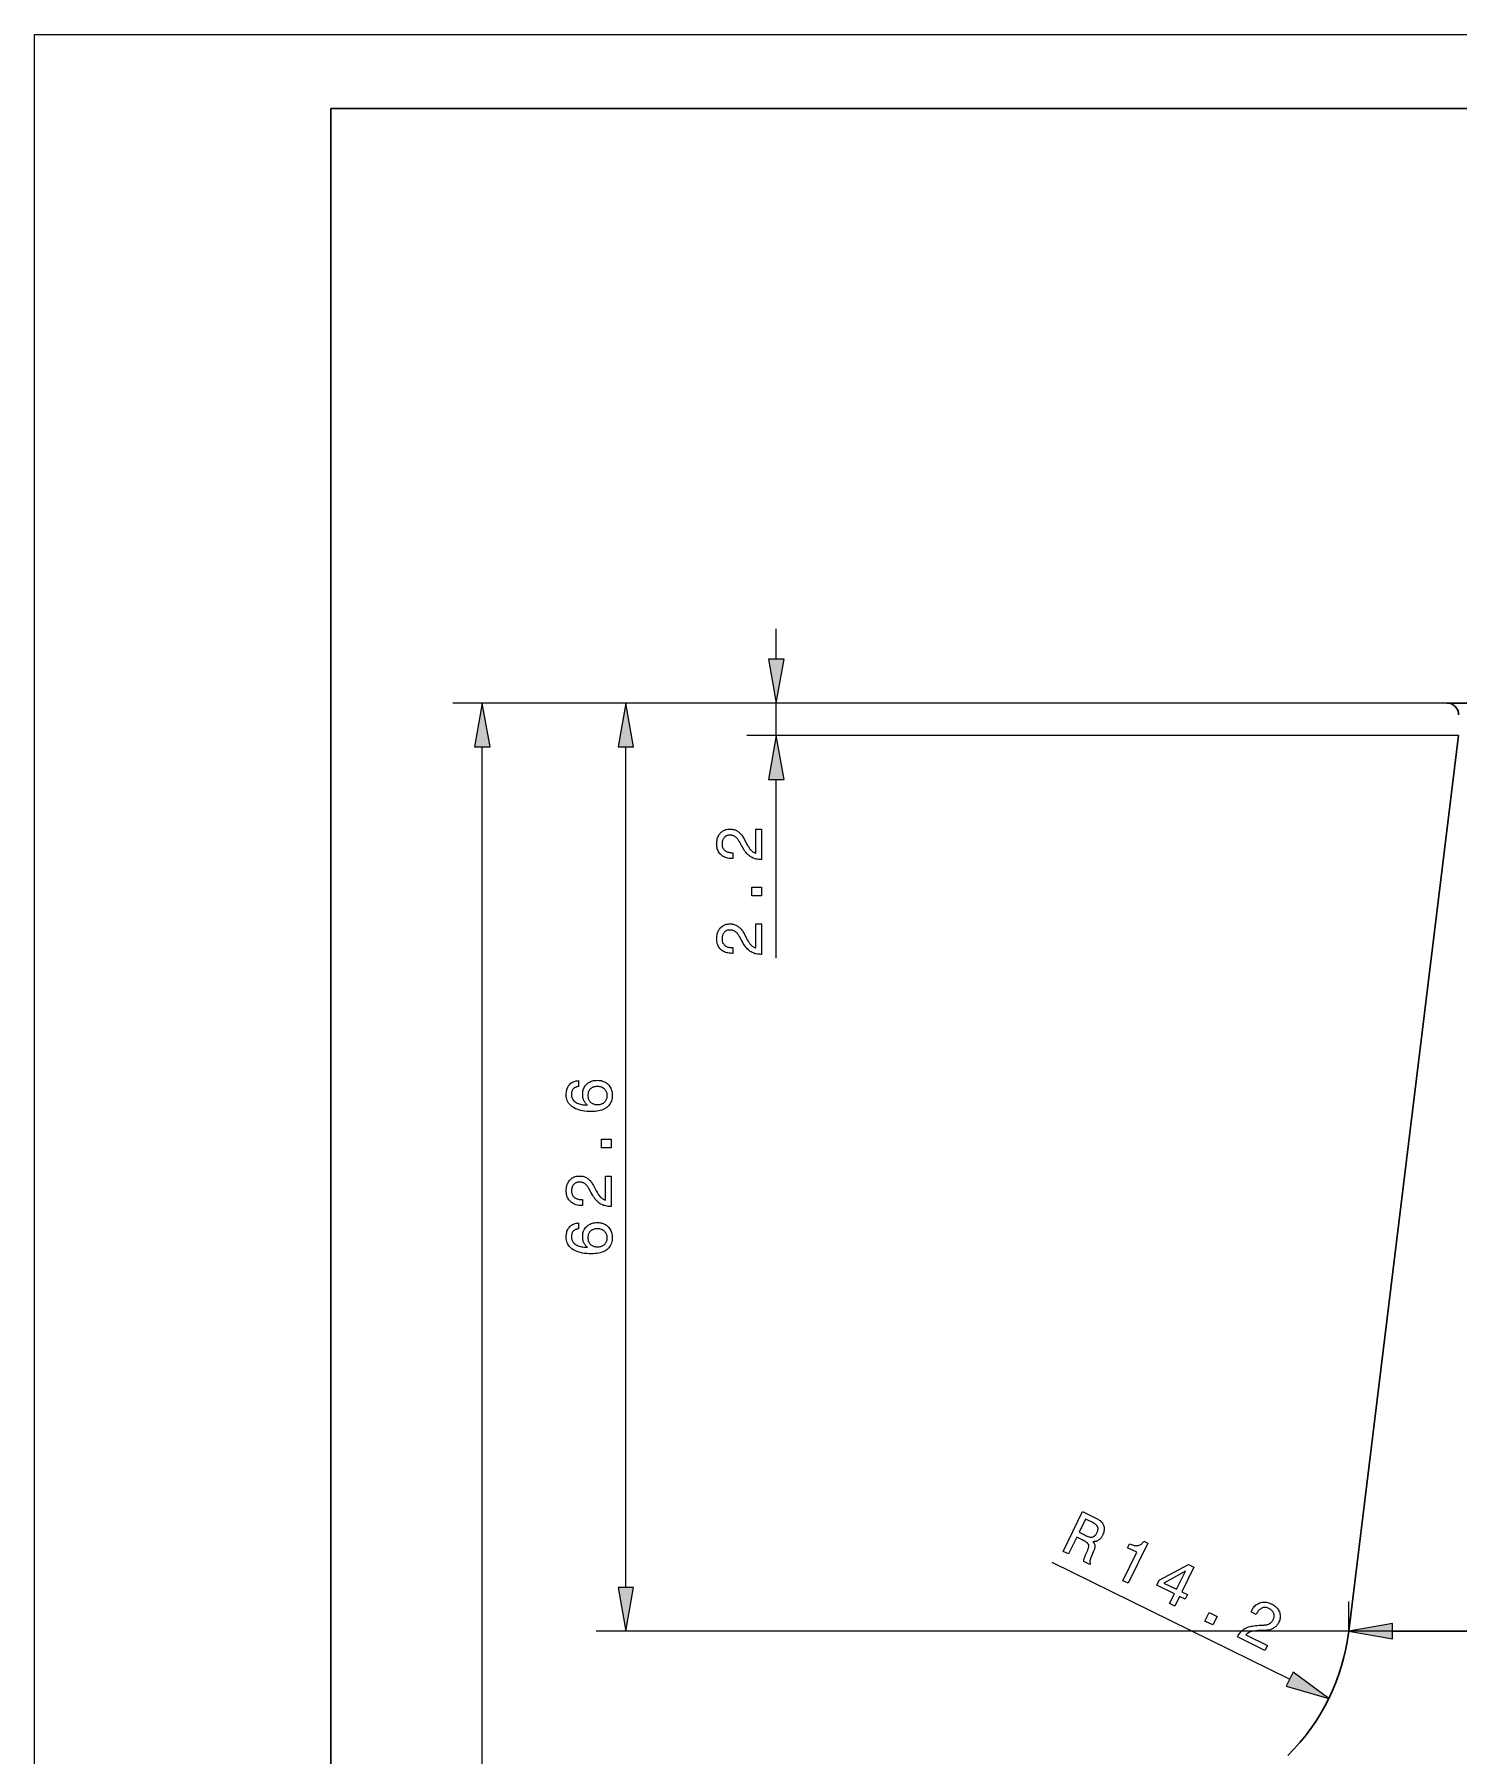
# Model space of a CAD drawing. Extents: x 0 to 297, y 0 to 420.
# Drawn here: x 0 to 96.1, y 303.9 to 420 of the extents above; entities that cross this region are included whole.
import ezdxf

# ---------------------------------------------------------------- set-up
doc = ezdxf.new("R2010")
doc.units = 0

msp = doc.modelspace()

# ---------------------------------------------------------------- linework, layer by layer
at = {"color": 7, "lineweight": 13}
for p, q in [((0, 0), (0, 420)), ((0, 420), (297, 420)), ((95.26, 374.91), (28.21, 374.91)), ((95.26, 374.91), (37.89, 374.91)), ((95.26, 374.91), (48.04, 374.91)), ((96.06, 372.71), (48.04, 372.71)), ((30.21, 131.16), (30.21, 371.95)), ((39.89, 315.26), (39.89, 371.95)), ((88.66, 312.31), (37.89, 312.31)), ((126.21, 312.31), (88.66, 312.31)), ((91.61, 312.31), (125.7, 312.31))]:
    msp.add_line(p, q, dxfattribs=at)
at = {"color": 7, "lineweight": 30}
for p, q in [((20, 5), (20, 415)), ((20, 415), (292, 415)), ((122.06, 374.91), (95.26, 374.91)), ((96.06, 372.71), (88.66, 312.31))]:
    msp.add_line(p, q, dxfattribs=at)
at = {"color": 7, "lineweight": 13, "ltscale": 0.051139}
msp.add_line((50.04, 377.86), (50.04, 379.91), dxfattribs=at)
at = {"color": 7, "lineweight": 13, "ltscale": 0.055}
msp.add_line((50.04, 372.71), (50.04, 374.91), dxfattribs=at)
at = {"color": 7, "lineweight": 13, "ltscale": 0.301181}
msp.add_line((50.04, 357.71), (50.04, 369.75), dxfattribs=at)
at = {"color": 7, "lineweight": 13, "ltscale": 0.44607}
msp.add_line((84.66, 309.08), (68.64, 316.94), dxfattribs=at)
at = {"color": 7, "lineweight": 13, "ltscale": 0.050047}
msp.add_line((88.66, 312.31), (88.66, 314.31), dxfattribs=at)
at = {"color": 7, "lineweight": 13}
for points in [[(49.51, 377.86), (50.04, 374.91), (50.56, 377.86)], [(30.73, 371.95), (30.21, 374.91), (29.68, 371.95)], [(40.41, 371.95), (39.89, 374.91), (39.37, 371.95)], [(50.56, 369.75), (50.04, 372.71), (49.51, 369.75)], [(49.04, 364.35), (49.02, 364.35), (48.94, 364.35), (48.85, 364.36), (48.77, 364.37), (48.69, 364.38), (48.61, 364.4), (48.54, 364.42), (48.47, 364.45), (48.41, 364.48), (48.34, 364.52), (48.28, 364.56), (48.22, 364.6), (48.16, 364.65), (48.1, 364.71), (48.04, 364.77), (47.98, 364.85), (47.92, 364.92), (47.86, 365.01), (47.81, 365.1), (47.75, 365.2), (47.69, 365.3), (47.55, 365.56), (47.52, 365.6), (47.5, 365.64), (47.47, 365.68), (47.45, 365.72), (47.42, 365.76), (47.39, 365.79), (47.36, 365.82), (47.33, 365.85), (47.3, 365.87), (47.27, 365.89), (47.24, 365.91), (47.21, 365.93), (47.17, 365.95), (47.14, 365.96), (47.1, 365.97), (47.06, 365.98), (47.03, 365.99), (46.99, 365.99), (46.95, 366), (46.91, 366), (46.86, 366), (46.81, 365.99), (46.77, 365.98), (46.73, 365.97), (46.69, 365.96), (46.65, 365.94), (46.62, 365.92), (46.58, 365.89), (46.55, 365.87), (46.52, 365.83), (46.49, 365.8), (46.47, 365.76), (46.45, 365.73), (46.43, 365.69), (46.41, 365.64), (46.4, 365.6), (46.39, 365.55), (46.38, 365.5), (46.38, 365.45), (46.38, 365.4), (46.38, 365.34), (46.38, 365.29), (46.39, 365.24), (46.4, 365.2), (46.42, 365.15), (46.44, 365.11), (46.47, 365.07), (46.49, 365.04), (46.53, 365), (46.56, 364.97), (46.6, 364.94), (46.64, 364.91), (46.68, 364.89), (46.73, 364.87), (46.78, 364.85), (46.83, 364.84), (46.89, 364.83), (46.95, 364.82), (47.01, 364.81), (47.07, 364.81), (47.11, 364.81), (47.11, 364.42), (47.05, 364.42), (46.95, 364.42), (46.86, 364.43), (46.78, 364.44), (46.7, 364.46), (46.62, 364.49), (46.55, 364.52), (46.48, 364.55), (46.41, 364.59), (46.35, 364.64), (46.29, 364.69), (46.24, 364.74), (46.19, 364.8), (46.15, 364.87), (46.12, 364.94), (46.09, 365.01), (46.06, 365.08), (46.04, 365.16), (46.03, 365.24), (46.02, 365.33), (46.02, 365.42), (46.02, 365.51), (46.03, 365.59), (46.04, 365.67), (46.06, 365.75), (46.08, 365.82), (46.11, 365.89), (46.14, 365.96), (46.17, 366.02), (46.22, 366.08), (46.26, 366.14), (46.31, 366.19), (46.37, 366.23), (46.43, 366.28), (46.49, 366.31), (46.55, 366.34), (46.61, 366.37), (46.68, 366.38), (46.76, 366.4), (46.83, 366.41), (46.91, 366.41), (46.97, 366.41), (47.03, 366.4), (47.09, 366.39), (47.15, 366.38), (47.2, 366.37), (47.25, 366.35), (47.31, 366.33), (47.36, 366.31), (47.41, 366.28), (47.45, 366.25), (47.5, 366.22), (47.54, 366.18), (47.59, 366.14), (47.63, 366.09), (47.67, 366.05), (47.71, 366), (47.75, 365.94), (47.79, 365.88), (47.82, 365.82), (47.86, 365.76), (47.99, 365.51), (48.02, 365.44), (48.06, 365.37), (48.1, 365.31), (48.13, 365.25), (48.16, 365.2), (48.2, 365.15), (48.23, 365.1), (48.26, 365.06), (48.29, 365.02), (48.33, 364.99), (48.36, 364.96), (48.39, 364.93), (48.42, 364.9), (48.45, 364.88), (48.49, 364.86), (48.52, 364.84), (48.56, 364.82), (48.59, 364.81), (48.63, 364.79), (48.66, 364.78), (48.66, 366.41), (49.04, 366.41)], [(49.04, 361.91), (48.39, 361.91), (48.39, 362.5), (49.04, 362.5)], [(49.04, 357.95), (49.02, 357.95), (48.94, 357.96), (48.85, 357.96), (48.77, 357.97), (48.69, 357.99), (48.61, 358), (48.54, 358.03), (48.47, 358.05), (48.41, 358.09), (48.34, 358.12), (48.28, 358.16), (48.22, 358.2), (48.16, 358.26), (48.1, 358.31), (48.04, 358.38), (47.98, 358.45), (47.92, 358.53), (47.86, 358.61), (47.81, 358.7), (47.75, 358.8), (47.69, 358.91), (47.55, 359.16), (47.52, 359.21), (47.5, 359.25), (47.47, 359.29), (47.45, 359.33), (47.42, 359.36), (47.39, 359.39), (47.36, 359.42), (47.33, 359.45), (47.3, 359.47), (47.27, 359.5), (47.24, 359.52), (47.21, 359.53), (47.17, 359.55), (47.14, 359.56), (47.1, 359.58), (47.06, 359.58), (47.03, 359.59), (46.99, 359.6), (46.95, 359.6), (46.91, 359.6), (46.86, 359.6), (46.81, 359.6), (46.77, 359.59), (46.73, 359.58), (46.69, 359.56), (46.65, 359.54), (46.62, 359.52), (46.58, 359.5), (46.55, 359.47), (46.52, 359.44), (46.49, 359.4), (46.47, 359.37), (46.45, 359.33), (46.43, 359.29), (46.41, 359.25), (46.4, 359.2), (46.39, 359.16), (46.38, 359.11), (46.38, 359.05), (46.38, 359), (46.38, 358.95), (46.38, 358.9), (46.39, 358.85), (46.4, 358.8), (46.42, 358.76), (46.44, 358.72), (46.47, 358.68), (46.49, 358.64), (46.53, 358.6), (46.56, 358.57), (46.6, 358.54), (46.64, 358.52), (46.68, 358.49), (46.73, 358.47), (46.78, 358.45), (46.83, 358.44), (46.89, 358.43), (46.95, 358.42), (47.01, 358.42), (47.07, 358.41), (47.11, 358.41), (47.11, 358.02), (47.05, 358.02), (46.95, 358.03), (46.86, 358.03), (46.78, 358.05), (46.7, 358.07), (46.62, 358.09), (46.55, 358.12), (46.48, 358.15), (46.41, 358.2), (46.35, 358.24), (46.29, 358.29), (46.24, 358.35), (46.19, 358.41), (46.15, 358.47), (46.12, 358.54), (46.09, 358.61), (46.06, 358.69), (46.04, 358.76), (46.03, 358.85), (46.02, 358.93), (46.02, 359.02), (46.02, 359.11), (46.03, 359.19), (46.04, 359.27), (46.06, 359.35), (46.08, 359.42), (46.11, 359.49), (46.14, 359.56), (46.17, 359.62), (46.22, 359.68), (46.26, 359.74), (46.31, 359.79), (46.37, 359.84), (46.43, 359.88), (46.49, 359.91), (46.55, 359.94), (46.61, 359.97), (46.68, 359.99), (46.76, 360), (46.83, 360.01), (46.91, 360.01), (46.97, 360.01), (47.03, 360.01), (47.09, 360), (47.15, 359.99), (47.2, 359.97), (47.25, 359.96), (47.31, 359.93), (47.36, 359.91), (47.41, 359.88), (47.45, 359.85), (47.5, 359.82), (47.54, 359.78), (47.59, 359.74), (47.63, 359.7), (47.67, 359.65), (47.71, 359.6), (47.75, 359.55), (47.79, 359.49), (47.82, 359.43), (47.86, 359.36), (47.99, 359.11), (48.02, 359.04), (48.06, 358.97), (48.1, 358.91), (48.13, 358.85), (48.16, 358.8), (48.2, 358.75), (48.23, 358.71), (48.26, 358.66), (48.29, 358.63), (48.33, 358.59), (48.36, 358.56), (48.39, 358.53), (48.42, 358.51), (48.45, 358.48), (48.49, 358.46), (48.52, 358.44), (48.56, 358.43), (48.59, 358.41), (48.63, 358.4), (48.66, 358.39), (48.66, 360.01), (49.04, 360.01)], [(36.7, 349.44), (36.7, 349.04), (36.65, 349.04), (36.61, 349.03), (36.57, 349.02), (36.53, 349.01), (36.49, 348.99), (36.46, 348.97), (36.43, 348.95), (36.4, 348.93), (36.37, 348.91), (36.34, 348.88), (36.32, 348.85), (36.3, 348.82), (36.28, 348.79), (36.26, 348.75), (36.25, 348.72), (36.24, 348.68), (36.23, 348.64), (36.22, 348.59), (36.22, 348.55), (36.22, 348.5), (36.22, 348.44), (36.23, 348.37), (36.24, 348.32), (36.26, 348.26), (36.29, 348.21), (36.32, 348.16), (36.35, 348.11), (36.39, 348.07), (36.44, 348.03), (36.49, 348), (36.54, 347.96), (36.61, 347.93), (36.67, 347.9), (36.75, 347.88), (36.83, 347.86), (36.91, 347.84), (37, 347.82), (37.1, 347.81), (37.2, 347.8), (37.31, 347.79), (37.27, 347.82), (37.24, 347.84), (37.22, 347.87), (37.19, 347.9), (37.16, 347.93), (37.14, 347.96), (37.12, 348), (37.1, 348.03), (37.08, 348.06), (37.06, 348.1), (37.04, 348.14), (37.03, 348.17), (37.02, 348.21), (37.01, 348.25), (37, 348.29), (36.99, 348.33), (36.98, 348.38), (36.98, 348.42), (36.98, 348.46), (36.98, 348.51), (36.98, 348.59), (36.99, 348.67), (37, 348.75), (37.02, 348.82), (37.04, 348.89), (37.07, 348.96), (37.11, 349.03), (37.15, 349.09), (37.2, 349.14), (37.25, 349.2), (37.3, 349.25), (37.36, 349.3), (37.43, 349.33), (37.49, 349.37), (37.56, 349.4), (37.64, 349.42), (37.72, 349.44), (37.8, 349.45), (37.88, 349.46), (37.97, 349.47), (38.06, 349.46), (38.14, 349.45), (38.22, 349.44), (38.3, 349.42), (38.37, 349.39), (38.44, 349.36), (38.51, 349.33), (38.58, 349.28), (38.64, 349.24), (38.69, 349.18), (38.75, 349.13), (38.79, 349.06), (38.84, 349), (38.87, 348.93), (38.9, 348.86), (38.93, 348.78), (38.95, 348.7), (38.96, 348.62), (38.97, 348.54), (38.97, 348.45), (38.97, 348.34), (38.96, 348.25), (38.94, 348.15), (38.92, 348.06), (38.88, 347.98), (38.84, 347.9), (38.79, 347.83), (38.74, 347.76), (38.68, 347.7), (38.61, 347.64), (38.53, 347.59), (38.45, 347.54), (38.36, 347.5), (38.27, 347.46), (38.16, 347.43), (38.06, 347.4), (37.94, 347.38), (37.82, 347.37), (37.69, 347.36), (37.56, 347.36), (37.4, 347.36), (37.25, 347.37), (37.11, 347.39), (36.97, 347.41), (36.84, 347.43), (36.72, 347.47), (36.61, 347.51), (36.5, 347.55), (36.4, 347.6), (36.31, 347.66), (36.23, 347.72), (36.15, 347.79), (36.08, 347.86), (36.03, 347.93), (35.98, 348.02), (35.94, 348.1), (35.91, 348.19), (35.89, 348.29), (35.87, 348.39), (35.87, 348.49), (35.87, 348.58), (35.88, 348.66), (35.89, 348.73), (35.9, 348.81), (35.92, 348.88), (35.95, 348.94), (35.97, 349), (36.01, 349.06), (36.04, 349.12), (36.09, 349.17), (36.13, 349.22), (36.18, 349.26), (36.23, 349.3), (36.29, 349.33), (36.35, 349.36), (36.41, 349.39), (36.48, 349.41), (36.55, 349.42), (36.62, 349.43)], [(37.97, 349.05), (37.91, 349.05), (37.86, 349.04), (37.81, 349.03), (37.76, 349.02), (37.71, 349.01), (37.66, 348.99), (37.62, 348.97), (37.58, 348.94), (37.54, 348.92), (37.5, 348.89), (37.47, 348.85), (37.44, 348.82), (37.41, 348.78), (37.39, 348.74), (37.37, 348.7), (37.36, 348.65), (37.34, 348.61), (37.34, 348.56), (37.33, 348.51), (37.33, 348.46), (37.33, 348.4), (37.34, 348.35), (37.34, 348.29), (37.36, 348.24), (37.37, 348.2), (37.39, 348.15), (37.41, 348.11), (37.44, 348.07), (37.47, 348.03), (37.5, 348), (37.54, 347.96), (37.58, 347.94), (37.62, 347.91), (37.66, 347.89), (37.71, 347.87), (37.76, 347.86), (37.81, 347.84), (37.86, 347.84), (37.92, 347.83), (37.98, 347.83), (38.04, 347.83), (38.09, 347.84), (38.15, 347.84), (38.2, 347.86), (38.25, 347.87), (38.29, 347.89), (38.34, 347.91), (38.38, 347.93), (38.42, 347.96), (38.45, 347.99), (38.49, 348.03), (38.52, 348.07), (38.55, 348.1), (38.57, 348.15), (38.59, 348.19), (38.6, 348.24), (38.62, 348.28), (38.62, 348.33), (38.63, 348.39), (38.63, 348.44), (38.63, 348.5), (38.62, 348.55), (38.62, 348.6), (38.6, 348.64), (38.59, 348.69), (38.57, 348.73), (38.54, 348.77), (38.52, 348.81), (38.48, 348.85), (38.45, 348.88), (38.41, 348.91), (38.37, 348.94), (38.33, 348.97), (38.29, 348.99), (38.24, 349.01), (38.19, 349.02), (38.14, 349.03), (38.09, 349.04), (38.03, 349.05)], [(38.89, 344.91), (38.24, 344.91), (38.24, 345.5), (38.89, 345.5)], [(38.89, 340.95), (38.87, 340.95), (38.79, 340.96), (38.7, 340.96), (38.62, 340.97), (38.54, 340.99), (38.47, 341.01), (38.39, 341.03), (38.32, 341.06), (38.26, 341.09), (38.19, 341.12), (38.13, 341.16), (38.07, 341.21), (38.01, 341.26), (37.95, 341.31), (37.89, 341.38), (37.83, 341.45), (37.78, 341.53), (37.72, 341.61), (37.66, 341.7), (37.6, 341.8), (37.54, 341.91), (37.4, 342.16), (37.38, 342.21), (37.35, 342.25), (37.32, 342.29), (37.3, 342.33), (37.27, 342.36), (37.24, 342.39), (37.21, 342.42), (37.18, 342.45), (37.15, 342.48), (37.12, 342.5), (37.09, 342.52), (37.06, 342.54), (37.02, 342.55), (36.99, 342.56), (36.95, 342.58), (36.92, 342.59), (36.88, 342.59), (36.84, 342.6), (36.8, 342.6), (36.76, 342.6), (36.71, 342.6), (36.67, 342.6), (36.62, 342.59), (36.58, 342.58), (36.54, 342.56), (36.51, 342.54), (36.47, 342.52), (36.44, 342.5), (36.4, 342.47), (36.37, 342.44), (36.35, 342.41), (36.32, 342.37), (36.3, 342.33), (36.28, 342.29), (36.26, 342.25), (36.25, 342.2), (36.24, 342.16), (36.23, 342.11), (36.23, 342.06), (36.23, 342), (36.23, 341.95), (36.23, 341.9), (36.24, 341.85), (36.26, 341.8), (36.27, 341.76), (36.29, 341.72), (36.32, 341.68), (36.35, 341.64), (36.38, 341.61), (36.41, 341.57), (36.45, 341.54), (36.49, 341.52), (36.54, 341.49), (36.58, 341.47), (36.63, 341.46), (36.68, 341.44), (36.74, 341.43), (36.8, 341.42), (36.86, 341.42), (36.92, 341.42), (36.96, 341.42), (36.96, 341.02), (36.9, 341.02), (36.8, 341.03), (36.72, 341.03), (36.63, 341.05), (36.55, 341.07), (36.47, 341.09), (36.4, 341.12), (36.33, 341.16), (36.26, 341.2), (36.2, 341.24), (36.15, 341.29), (36.09, 341.35), (36.05, 341.41), (36, 341.47), (35.97, 341.54), (35.94, 341.61), (35.91, 341.69), (35.89, 341.77), (35.88, 341.85), (35.87, 341.93), (35.87, 342.03), (35.87, 342.11), (35.88, 342.2), (35.89, 342.28), (35.91, 342.35), (35.93, 342.43), (35.96, 342.5), (35.99, 342.56), (36.03, 342.62), (36.07, 342.68), (36.11, 342.74), (36.17, 342.79), (36.22, 342.84), (36.28, 342.88), (36.34, 342.92), (36.4, 342.95), (36.47, 342.97), (36.54, 342.99), (36.61, 343), (36.68, 343.01), (36.76, 343.01), (36.82, 343.01), (36.88, 343.01), (36.94, 343), (37, 342.99), (37.05, 342.97), (37.11, 342.96), (37.16, 342.94), (37.21, 342.91), (37.26, 342.88), (37.3, 342.85), (37.35, 342.82), (37.4, 342.78), (37.44, 342.74), (37.48, 342.7), (37.52, 342.65), (37.56, 342.6), (37.6, 342.55), (37.64, 342.49), (37.67, 342.43), (37.71, 342.36), (37.84, 342.11), (37.87, 342.04), (37.91, 341.98), (37.95, 341.91), (37.98, 341.86), (38.02, 341.8), (38.05, 341.75), (38.08, 341.71), (38.11, 341.66), (38.15, 341.63), (38.18, 341.59), (38.21, 341.56), (38.24, 341.54), (38.27, 341.51), (38.3, 341.49), (38.34, 341.46), (38.37, 341.44), (38.41, 341.43), (38.44, 341.41), (38.48, 341.4), (38.52, 341.39), (38.52, 343.01), (38.89, 343.01)], [(36.7, 339.85), (36.7, 339.45), (36.65, 339.44), (36.61, 339.43), (36.57, 339.42), (36.53, 339.41), (36.49, 339.4), (36.46, 339.38), (36.43, 339.36), (36.4, 339.34), (36.37, 339.31), (36.34, 339.29), (36.32, 339.26), (36.3, 339.23), (36.28, 339.19), (36.26, 339.16), (36.25, 339.12), (36.24, 339.08), (36.23, 339.04), (36.22, 339), (36.22, 338.95), (36.22, 338.9), (36.22, 338.84), (36.23, 338.78), (36.24, 338.72), (36.26, 338.67), (36.29, 338.61), (36.32, 338.57), (36.35, 338.52), (36.39, 338.48), (36.44, 338.44), (36.49, 338.4), (36.54, 338.37), (36.61, 338.34), (36.67, 338.31), (36.75, 338.28), (36.83, 338.26), (36.91, 338.24), (37, 338.23), (37.1, 338.21), (37.2, 338.2), (37.31, 338.2), (37.27, 338.22), (37.24, 338.25), (37.22, 338.28), (37.19, 338.31), (37.16, 338.34), (37.14, 338.37), (37.12, 338.4), (37.1, 338.43), (37.08, 338.47), (37.06, 338.51), (37.04, 338.54), (37.03, 338.58), (37.02, 338.62), (37.01, 338.66), (37, 338.7), (36.99, 338.74), (36.98, 338.78), (36.98, 338.82), (36.98, 338.87), (36.98, 338.91), (36.98, 339), (36.99, 339.08), (37, 339.15), (37.02, 339.23), (37.04, 339.3), (37.07, 339.37), (37.11, 339.43), (37.15, 339.49), (37.2, 339.55), (37.25, 339.6), (37.3, 339.66), (37.36, 339.7), (37.43, 339.74), (37.49, 339.77), (37.56, 339.8), (37.64, 339.83), (37.72, 339.85), (37.8, 339.86), (37.88, 339.87), (37.97, 339.87), (38.06, 339.87), (38.14, 339.86), (38.22, 339.85), (38.3, 339.83), (38.37, 339.8), (38.44, 339.77), (38.51, 339.73), (38.58, 339.69), (38.64, 339.64), (38.69, 339.59), (38.75, 339.53), (38.79, 339.47), (38.84, 339.4), (38.87, 339.34), (38.9, 339.26), (38.93, 339.19), (38.95, 339.11), (38.96, 339.03), (38.97, 338.94), (38.97, 338.85), (38.97, 338.75), (38.96, 338.65), (38.94, 338.56), (38.92, 338.47), (38.88, 338.39), (38.84, 338.31), (38.79, 338.24), (38.74, 338.17), (38.68, 338.1), (38.61, 338.04), (38.53, 337.99), (38.45, 337.94), (38.36, 337.9), (38.27, 337.87), (38.16, 337.83), (38.06, 337.81), (37.94, 337.79), (37.82, 337.78), (37.69, 337.77), (37.56, 337.76), (37.4, 337.77), (37.25, 337.78), (37.11, 337.79), (36.97, 337.81), (36.84, 337.84), (36.72, 337.87), (36.61, 337.91), (36.5, 337.96), (36.4, 338.01), (36.31, 338.06), (36.23, 338.12), (36.15, 338.19), (36.08, 338.26), (36.03, 338.34), (35.98, 338.42), (35.94, 338.51), (35.91, 338.6), (35.89, 338.69), (35.87, 338.79), (35.87, 338.9), (35.87, 338.98), (35.88, 339.06), (35.89, 339.14), (35.9, 339.21), (35.92, 339.28), (35.95, 339.35), (35.97, 339.41), (36.01, 339.47), (36.04, 339.52), (36.09, 339.57), (36.13, 339.62), (36.18, 339.66), (36.23, 339.7), (36.29, 339.74), (36.35, 339.77), (36.41, 339.79), (36.48, 339.81), (36.55, 339.83), (36.62, 339.84)], [(37.97, 339.45), (37.91, 339.45), (37.86, 339.45), (37.81, 339.44), (37.76, 339.43), (37.71, 339.41), (37.66, 339.39), (37.62, 339.37), (37.58, 339.35), (37.54, 339.32), (37.5, 339.29), (37.47, 339.26), (37.44, 339.22), (37.41, 339.18), (37.39, 339.14), (37.37, 339.1), (37.36, 339.06), (37.34, 339.01), (37.34, 338.97), (37.33, 338.92), (37.33, 338.86), (37.33, 338.81), (37.34, 338.75), (37.34, 338.7), (37.36, 338.65), (37.37, 338.6), (37.39, 338.56), (37.41, 338.51), (37.44, 338.47), (37.47, 338.44), (37.5, 338.4), (37.54, 338.37), (37.58, 338.34), (37.62, 338.32), (37.66, 338.29), (37.71, 338.28), (37.76, 338.26), (37.81, 338.25), (37.86, 338.24), (37.92, 338.24), (37.98, 338.23), (38.04, 338.24), (38.09, 338.24), (38.15, 338.25), (38.2, 338.26), (38.25, 338.28), (38.29, 338.29), (38.34, 338.32), (38.38, 338.34), (38.42, 338.37), (38.45, 338.4), (38.49, 338.43), (38.52, 338.47), (38.55, 338.51), (38.57, 338.55), (38.59, 338.59), (38.6, 338.64), (38.62, 338.69), (38.62, 338.74), (38.63, 338.79), (38.63, 338.85), (38.63, 338.9), (38.62, 338.95), (38.62, 339), (38.6, 339.05), (38.59, 339.09), (38.57, 339.14), (38.54, 339.18), (38.52, 339.21), (38.48, 339.25), (38.45, 339.29), (38.41, 339.32), (38.37, 339.35), (38.33, 339.37), (38.29, 339.39), (38.24, 339.41), (38.19, 339.43), (38.14, 339.44), (38.09, 339.45), (38.03, 339.45)], [(69.38, 317.69), (70.7, 320.38), (71.6, 319.94), (71.68, 319.9), (71.75, 319.86), (71.82, 319.81), (71.88, 319.77), (71.93, 319.72), (71.98, 319.67), (72.02, 319.62), (72.06, 319.56), (72.09, 319.5), (72.11, 319.45), (72.13, 319.39), (72.15, 319.32), (72.15, 319.26), (72.15, 319.2), (72.15, 319.13), (72.14, 319.06), (72.12, 318.99), (72.1, 318.92), (72.07, 318.85), (72.04, 318.77), (72.02, 318.73), (71.99, 318.69), (71.97, 318.65), (71.94, 318.61), (71.92, 318.58), (71.89, 318.55), (71.86, 318.52), (71.83, 318.49), (71.8, 318.47), (71.77, 318.44), (71.73, 318.42), (71.7, 318.4), (71.66, 318.39), (71.63, 318.37), (71.59, 318.36), (71.55, 318.35), (71.51, 318.35), (71.47, 318.34), (71.43, 318.34), (71.39, 318.34), (71.41, 318.32), (71.43, 318.29), (71.45, 318.27), (71.47, 318.24), (71.48, 318.22), (71.5, 318.19), (71.51, 318.17), (71.52, 318.14), (71.52, 318.12), (71.53, 318.09), (71.53, 318.06), (71.53, 318.03), (71.53, 318), (71.52, 317.96), (71.51, 317.93), (71.5, 317.89), (71.49, 317.84), (71.47, 317.8), (71.46, 317.75), (71.44, 317.7), (71.25, 317.25), (71.24, 317.22), (71.23, 317.19), (71.22, 317.17), (71.21, 317.14), (71.2, 317.12), (71.2, 317.1), (71.19, 317.08), (71.19, 317.06), (71.19, 317.04), (71.18, 317.02), (71.18, 317.01), (71.18, 316.99), (71.18, 316.98), (71.19, 316.96), (71.19, 316.95), (71.19, 316.94), (71.2, 316.92), (71.2, 316.91), (71.21, 316.9), (71.22, 316.88), (71.18, 316.81), (70.77, 317.01), (70.77, 317.02), (70.77, 317.03), (70.77, 317.05), (70.78, 317.06), (70.78, 317.07), (70.78, 317.09), (70.78, 317.11), (70.79, 317.12), (70.79, 317.14), (70.8, 317.16), (70.8, 317.18), (70.81, 317.2), (70.81, 317.22), (70.82, 317.25), (70.83, 317.27), (70.84, 317.3), (70.85, 317.32), (70.86, 317.35), (70.87, 317.38), (70.88, 317.41), (71.04, 317.77), (71.06, 317.82), (71.08, 317.87), (71.09, 317.92), (71.1, 317.96), (71.11, 318), (71.11, 318.04), (71.11, 318.07), (71.11, 318.11), (71.11, 318.13), (71.1, 318.16), (71.08, 318.19), (71.06, 318.21), (71.04, 318.24), (71, 318.27), (70.96, 318.3), (70.92, 318.33), (70.87, 318.36), (70.81, 318.4), (70.74, 318.43), (70.67, 318.47), (70.3, 318.65), (69.74, 317.52)], [(71.34, 319.66), (70.9, 319.87), (70.46, 318.98), (70.88, 318.78), (70.94, 318.75), (71, 318.72), (71.05, 318.7), (71.11, 318.68), (71.16, 318.67), (71.21, 318.66), (71.25, 318.66), (71.29, 318.65), (71.33, 318.66), (71.37, 318.66), (71.4, 318.67), (71.44, 318.69), (71.47, 318.71), (71.5, 318.73), (71.53, 318.76), (71.56, 318.79), (71.59, 318.82), (71.61, 318.86), (71.64, 318.9), (71.66, 318.95), (71.69, 319), (71.7, 319.04), (71.72, 319.09), (71.73, 319.13), (71.73, 319.17), (71.74, 319.21), (71.74, 319.25), (71.73, 319.28), (71.72, 319.32), (71.71, 319.35), (71.69, 319.38), (71.67, 319.42), (71.65, 319.45), (71.62, 319.48), (71.58, 319.51), (71.54, 319.54), (71.5, 319.57), (71.45, 319.6), (71.4, 319.63)], [(73.41, 315.71), (74.35, 317.63), (73.72, 317.94), (73.86, 318.21), (73.93, 318.18), (73.99, 318.16), (74.06, 318.13), (74.12, 318.11), (74.18, 318.1), (74.23, 318.09), (74.29, 318.08), (74.34, 318.08), (74.39, 318.08), (74.43, 318.09), (74.48, 318.1), (74.52, 318.11), (74.57, 318.13), (74.61, 318.15), (74.65, 318.18), (74.69, 318.21), (74.72, 318.25), (74.76, 318.29), (74.8, 318.33), (74.83, 318.38), (75.09, 318.25), (73.76, 315.54)], [(76.56, 314.17), (76.89, 314.83), (75.71, 315.41), (75.87, 315.75), (77.85, 316.8), (78.2, 316.63), (77.39, 314.97), (77.77, 314.78), (77.62, 314.47), (77.24, 314.66), (76.91, 314)], [(76.18, 315.56), (77.04, 315.14), (77.63, 316.35)], [(39.37, 315.26), (39.89, 312.31), (40.41, 315.26)], [(78.95, 312.99), (79.24, 313.57), (79.77, 313.31), (79.49, 312.73)], [(81.15, 311.92), (81.15, 311.93), (81.19, 312.01), (81.23, 312.08), (81.28, 312.15), (81.33, 312.21), (81.38, 312.27), (81.43, 312.33), (81.49, 312.38), (81.54, 312.42), (81.6, 312.47), (81.66, 312.5), (81.73, 312.54), (81.8, 312.57), (81.88, 312.6), (81.97, 312.62), (82.06, 312.64), (82.15, 312.66), (82.25, 312.68), (82.36, 312.69), (82.48, 312.7), (82.6, 312.71), (82.89, 312.72), (82.94, 312.72), (82.99, 312.73), (83.03, 312.73), (83.08, 312.74), (83.12, 312.75), (83.16, 312.76), (83.2, 312.77), (83.24, 312.79), (83.28, 312.8), (83.31, 312.82), (83.34, 312.84), (83.37, 312.86), (83.4, 312.89), (83.43, 312.91), (83.45, 312.94), (83.48, 312.97), (83.5, 313), (83.52, 313.03), (83.55, 313.06), (83.56, 313.1), (83.58, 313.14), (83.6, 313.19), (83.61, 313.23), (83.62, 313.27), (83.62, 313.31), (83.62, 313.35), (83.62, 313.4), (83.61, 313.44), (83.6, 313.48), (83.59, 313.52), (83.57, 313.56), (83.55, 313.6), (83.52, 313.63), (83.5, 313.67), (83.46, 313.7), (83.43, 313.73), (83.39, 313.76), (83.35, 313.79), (83.31, 313.82), (83.26, 313.84), (83.21, 313.86), (83.16, 313.88), (83.11, 313.9), (83.07, 313.9), (83.02, 313.91), (82.97, 313.91), (82.93, 313.9), (82.88, 313.9), (82.84, 313.88), (82.79, 313.87), (82.75, 313.84), (82.71, 313.82), (82.67, 313.79), (82.63, 313.76), (82.59, 313.72), (82.55, 313.68), (82.52, 313.63), (82.49, 313.59), (82.46, 313.53), (82.43, 313.48), (82.41, 313.44), (82.06, 313.62), (82.09, 313.67), (82.13, 313.75), (82.18, 313.83), (82.22, 313.9), (82.28, 313.97), (82.33, 314.02), (82.39, 314.08), (82.45, 314.12), (82.52, 314.16), (82.59, 314.2), (82.66, 314.23), (82.73, 314.25), (82.81, 314.27), (82.88, 314.28), (82.96, 314.28), (83.04, 314.27), (83.11, 314.26), (83.19, 314.25), (83.27, 314.22), (83.36, 314.19), (83.44, 314.15), (83.51, 314.11), (83.59, 314.07), (83.65, 314.02), (83.71, 313.97), (83.77, 313.92), (83.82, 313.87), (83.87, 313.81), (83.91, 313.75), (83.94, 313.68), (83.97, 313.62), (84, 313.55), (84.01, 313.48), (84.03, 313.41), (84.03, 313.34), (84.03, 313.27), (84.02, 313.2), (84.01, 313.13), (83.99, 313.06), (83.96, 312.99), (83.93, 312.92), (83.9, 312.86), (83.87, 312.81), (83.84, 312.76), (83.8, 312.72), (83.77, 312.67), (83.73, 312.63), (83.69, 312.6), (83.64, 312.56), (83.6, 312.53), (83.55, 312.5), (83.5, 312.47), (83.44, 312.45), (83.39, 312.43), (83.33, 312.41), (83.27, 312.39), (83.21, 312.38), (83.14, 312.37), (83.07, 312.36), (83, 312.36), (82.93, 312.35), (82.65, 312.35), (82.57, 312.35), (82.49, 312.34), (82.42, 312.34), (82.35, 312.33), (82.29, 312.32), (82.23, 312.32), (82.18, 312.31), (82.12, 312.3), (82.08, 312.28), (82.03, 312.27), (81.99, 312.26), (81.95, 312.24), (81.92, 312.22), (81.88, 312.21), (81.85, 312.19), (81.81, 312.16), (81.78, 312.14), (81.75, 312.11), (81.72, 312.09), (81.7, 312.06), (83.16, 311.34), (82.99, 311.01)], [(91.61, 312.83), (88.66, 312.31), (91.61, 311.79)], [(84.43, 308.61), (87.31, 307.78), (84.89, 309.55)]]:
    msp.add_lwpolyline(points, close=True, dxfattribs=at)
at = {"color": 7, "lineweight": 30}
for centre, radius, start, end in [((95.26, 374.11), 0.8, 360, 90), ((74.56, 314.04), 14.2, 314.5922, 353.0151)]:
    msp.add_arc(centre, radius, start, end, dxfattribs=at)
at = {"color": 7, "lineweight": 13}
for points in [[(49.51, 377.86), (50.04, 374.91), (49.51, 377.86), (50.56, 377.86)], [(30.73, 371.95), (30.21, 374.91), (30.73, 371.95), (29.68, 371.95)], [(40.41, 371.95), (39.89, 374.91), (40.41, 371.95), (39.37, 371.95)], [(50.56, 369.75), (50.04, 372.71), (50.56, 369.75), (49.51, 369.75)], [(39.37, 315.26), (39.89, 312.31), (39.37, 315.26), (40.41, 315.26)], [(91.61, 312.83), (88.66, 312.31), (91.61, 312.83), (91.61, 311.79)], [(84.43, 308.61), (87.31, 307.78), (84.43, 308.61), (84.89, 309.55)]]:
    msp.add_solid(points, dxfattribs=at)

doc.saveas('drawing.dxf')
